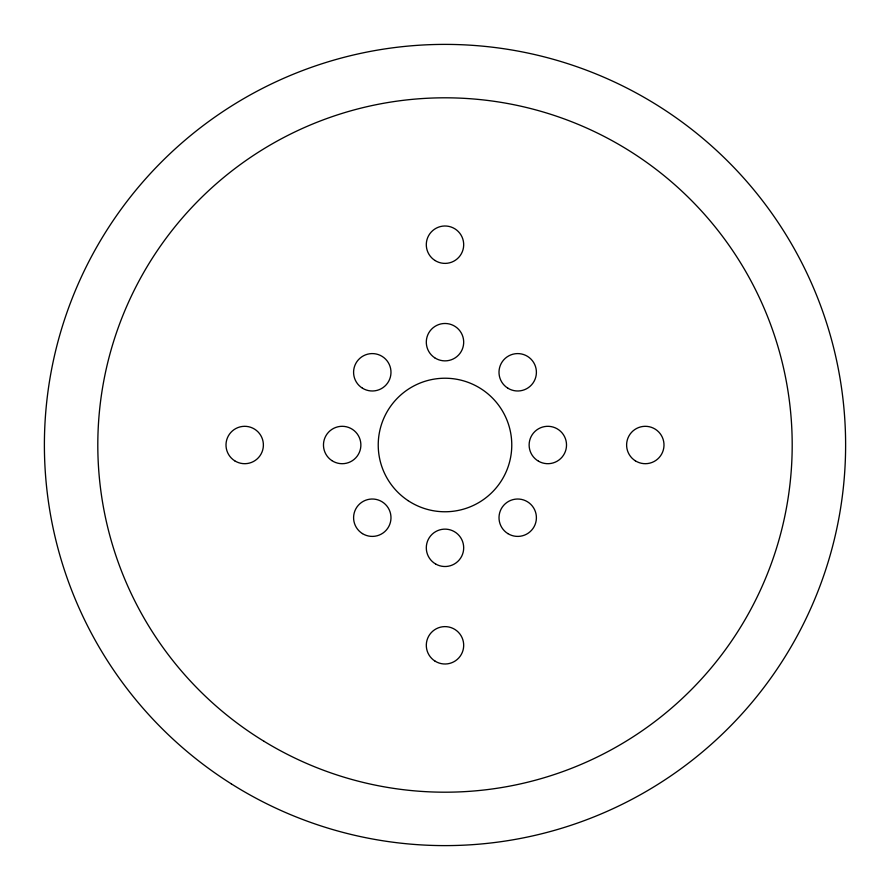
<?xml version="1.0" encoding="UTF-8"?>
<svg xmlns="http://www.w3.org/2000/svg" width="890" height="890" viewBox="0 0 890 890"><rect width="100%" height="100%" fill="white"/><g stroke="black" fill="none" stroke-linecap="round" stroke-linejoin="round"><path stroke-width="1.33" d="M408.054 500.614A66.772 66.772 0 0 0 511.639 449.194A66.772 66.772 0 0 0 415.307 385.192A66.772 66.772 0 0 0 408.054 500.614M362.441 533.6A18.69 18.69 0 0 0 390.977 518.292A18.69 18.69 0 0 0 363.454 501.237A18.69 18.69 0 0 0 362.441 533.6M435.655 564.015A18.69 18.69 0 0 0 463.69 547.828A18.69 18.69 0 0 0 435.655 531.63A18.69 18.69 0 0 0 435.655 564.015M507.856 533.6A18.69 18.69 0 0 0 536.392 518.292A18.69 18.69 0 0 0 508.869 501.237A18.69 18.69 0 0 0 507.856 533.6M538.472 461.187A18.69 18.69 0 0 0 566.518 445A18.69 18.69 0 0 0 538.472 428.813A18.69 18.69 0 0 0 538.472 461.187M507.856 388.185A18.69 18.69 0 0 0 536.392 372.877A18.69 18.69 0 0 0 508.869 355.811A18.69 18.69 0 0 0 507.856 388.185M434.654 357.747A18.69 18.69 0 0 0 463.657 343.351A18.69 18.69 0 0 0 436.69 325.428A18.69 18.69 0 0 0 434.654 357.747M362.441 388.185A18.69 18.69 0 0 0 390.977 372.877A18.69 18.69 0 0 0 363.454 355.811A18.69 18.69 0 0 0 362.441 388.185M331.825 460.575A18.69 18.69 0 0 0 360.839 446.179A18.69 18.69 0 0 0 333.861 428.257A18.69 18.69 0 0 0 331.825 460.575M231.289 783.845A400.611 400.611 0 0 0 845.311 460.653A400.611 400.611 0 0 0 258.4 90.502A400.611 400.611 0 0 0 231.289 783.845M435.021 260.503A18.69 18.69 0 0 0 463.679 245.44A18.69 18.69 0 0 0 436.3 228.14A18.69 18.69 0 0 0 435.021 260.503M635.327 460.809A18.69 18.69 0 0 0 663.985 445.745A18.69 18.69 0 0 0 636.606 428.457A18.69 18.69 0 0 0 635.327 460.809M435.021 661.114A18.69 18.69 0 0 0 463.679 646.051A18.69 18.69 0 0 0 436.3 628.763A18.69 18.69 0 0 0 435.021 661.114M234.715 460.809A18.69 18.69 0 0 0 263.373 445.745A18.69 18.69 0 0 0 235.995 428.457A18.69 18.69 0 0 0 234.715 460.809M264.063 741.326A347.2 347.2 0 0 0 792.089 453.544A347.2 347.2 0 0 0 278.848 140.142A347.2 347.2 0 0 0 264.063 741.326"/></g></svg>
